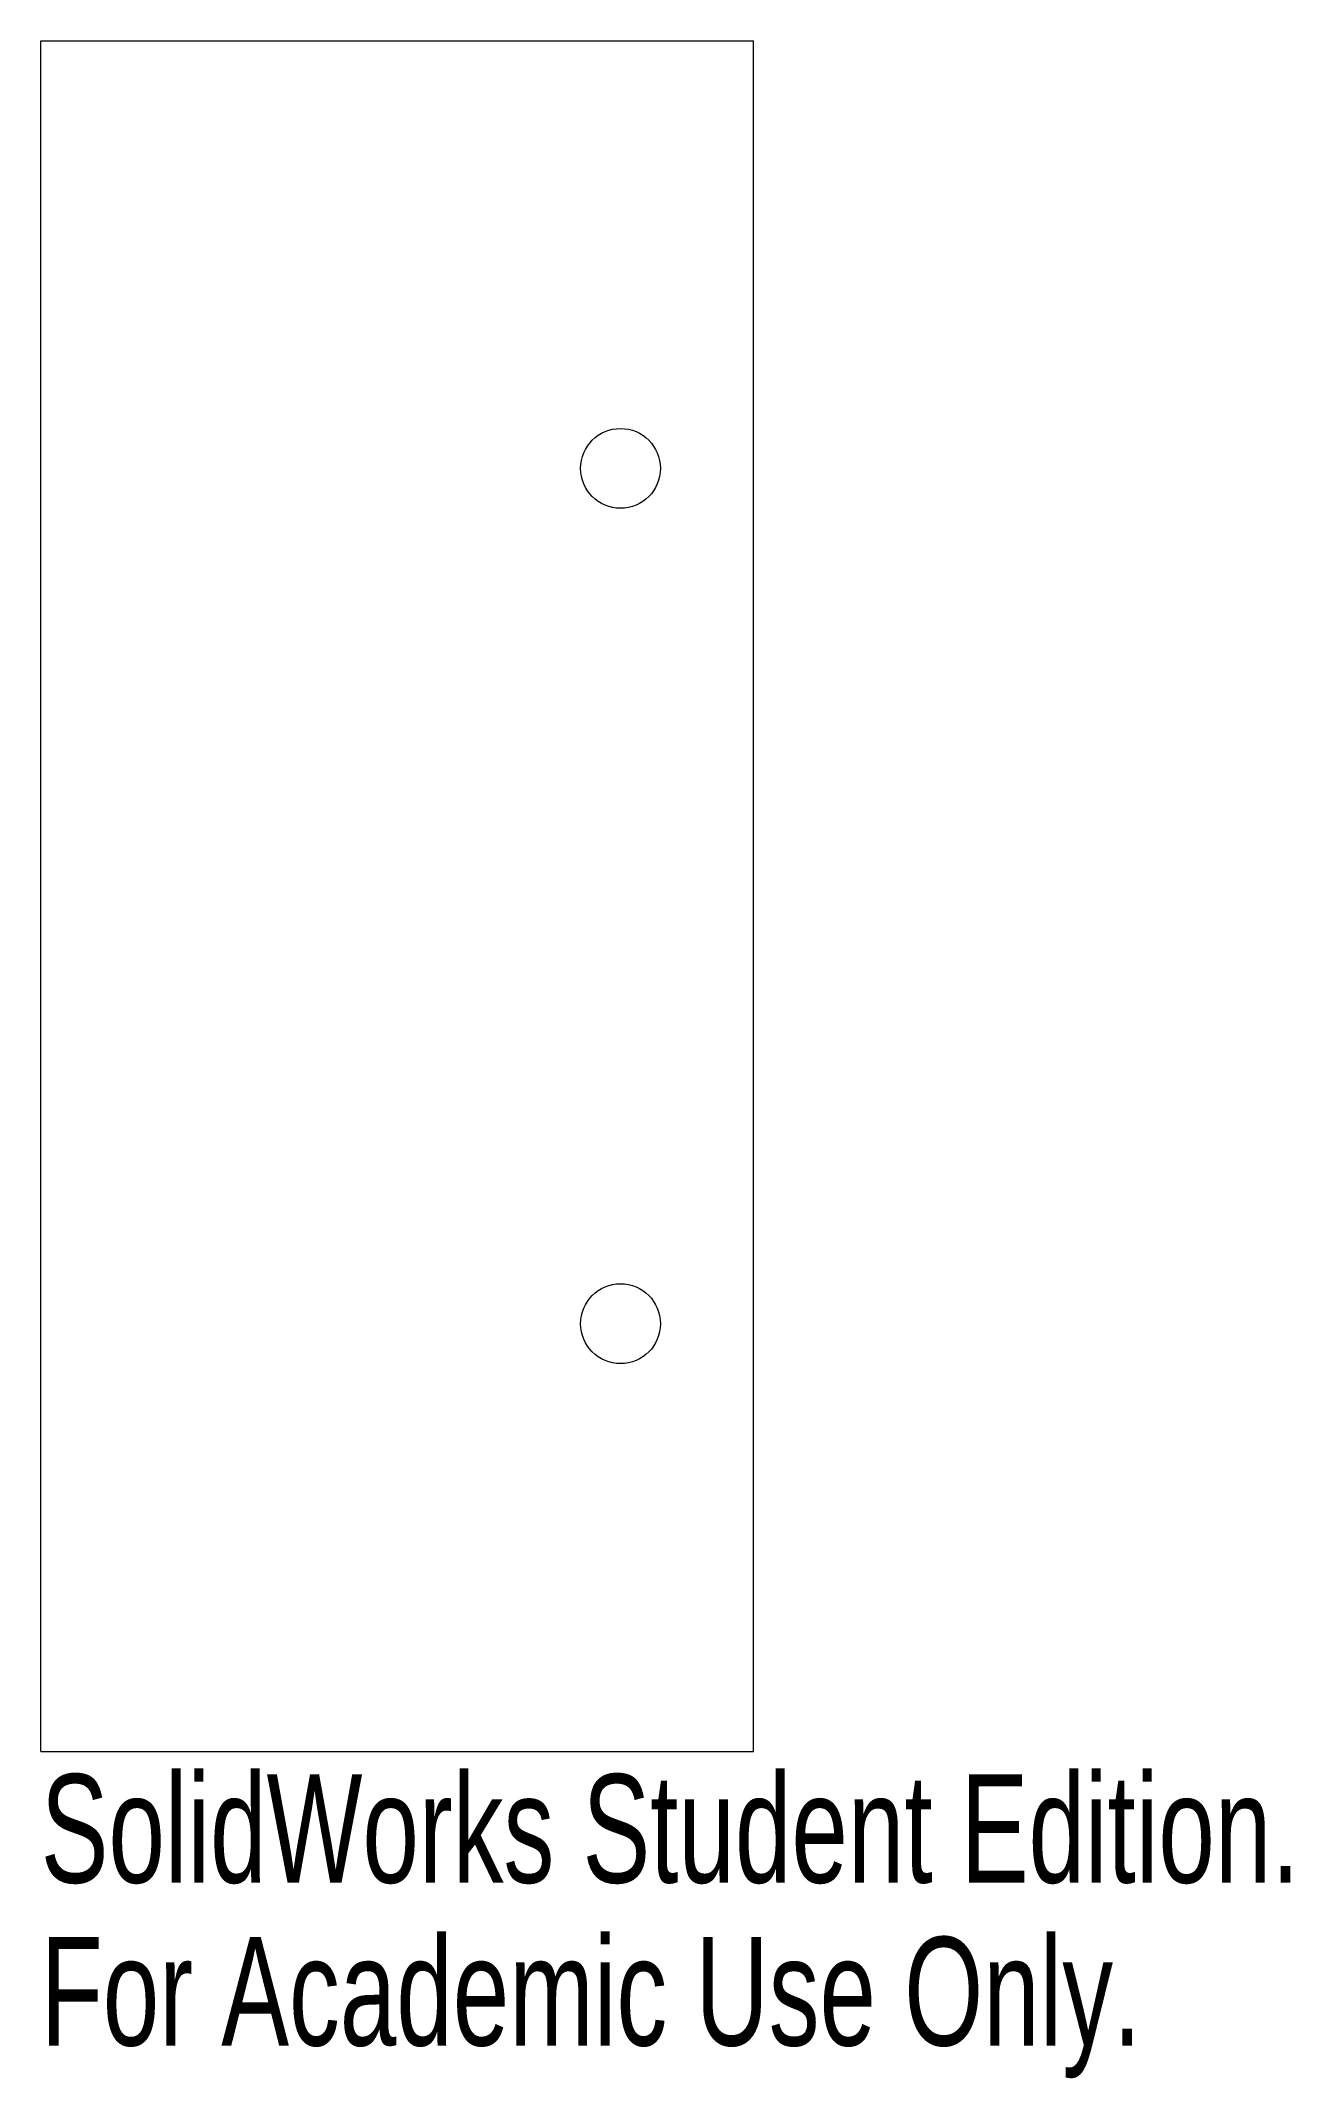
# Model space of a CAD drawing. Header units: inches. Extents: x -1.25 to 0.94, y -0.57 to 3.
import ezdxf

# ---------------------------------------------------------------- set-up
doc = ezdxf.new("R2010")
doc.units = ezdxf.units.IN
doc.header["$MEASUREMENT"] = 0
doc.styles.add('SLDTEXTSTYLE0', font='TXT', dxfattribs={"width": 0.7})

msp = doc.modelspace()

# ---------------------------------------------------------------- linework, layer by layer
at = {"color": 7, "linetype": 'Continuous', "lineweight": 15}
for p, q in [((-1.25, 0), (-1.25, 3)), ((-1.25, 3), (0, 3)), ((0, 0), (0, 3)), ((-1.25, 0), (0, 0))]:
    msp.add_line(p, q, dxfattribs=at)
for centre in [(-0.233, 2.25), (-0.233, 0.75)]:
    msp.add_circle(centre, 0.07, dxfattribs=at)

# ---------------------------------------------------------------- texts
at = {"color": 7, "linetype": 'Continuous', "char_height": 0.1903, "attachment_point": 1, "style": 'SLDTEXTSTYLE0'}
for s, insert in [('SolidWorks Student Edition.', (-1.25, -0.0401)), ('For Academic Use Only.', (-1.25, -0.3256))]:
    msp.add_mtext(s, dxfattribs=dict(at, insert=insert))

doc.saveas('drawing.dxf')
